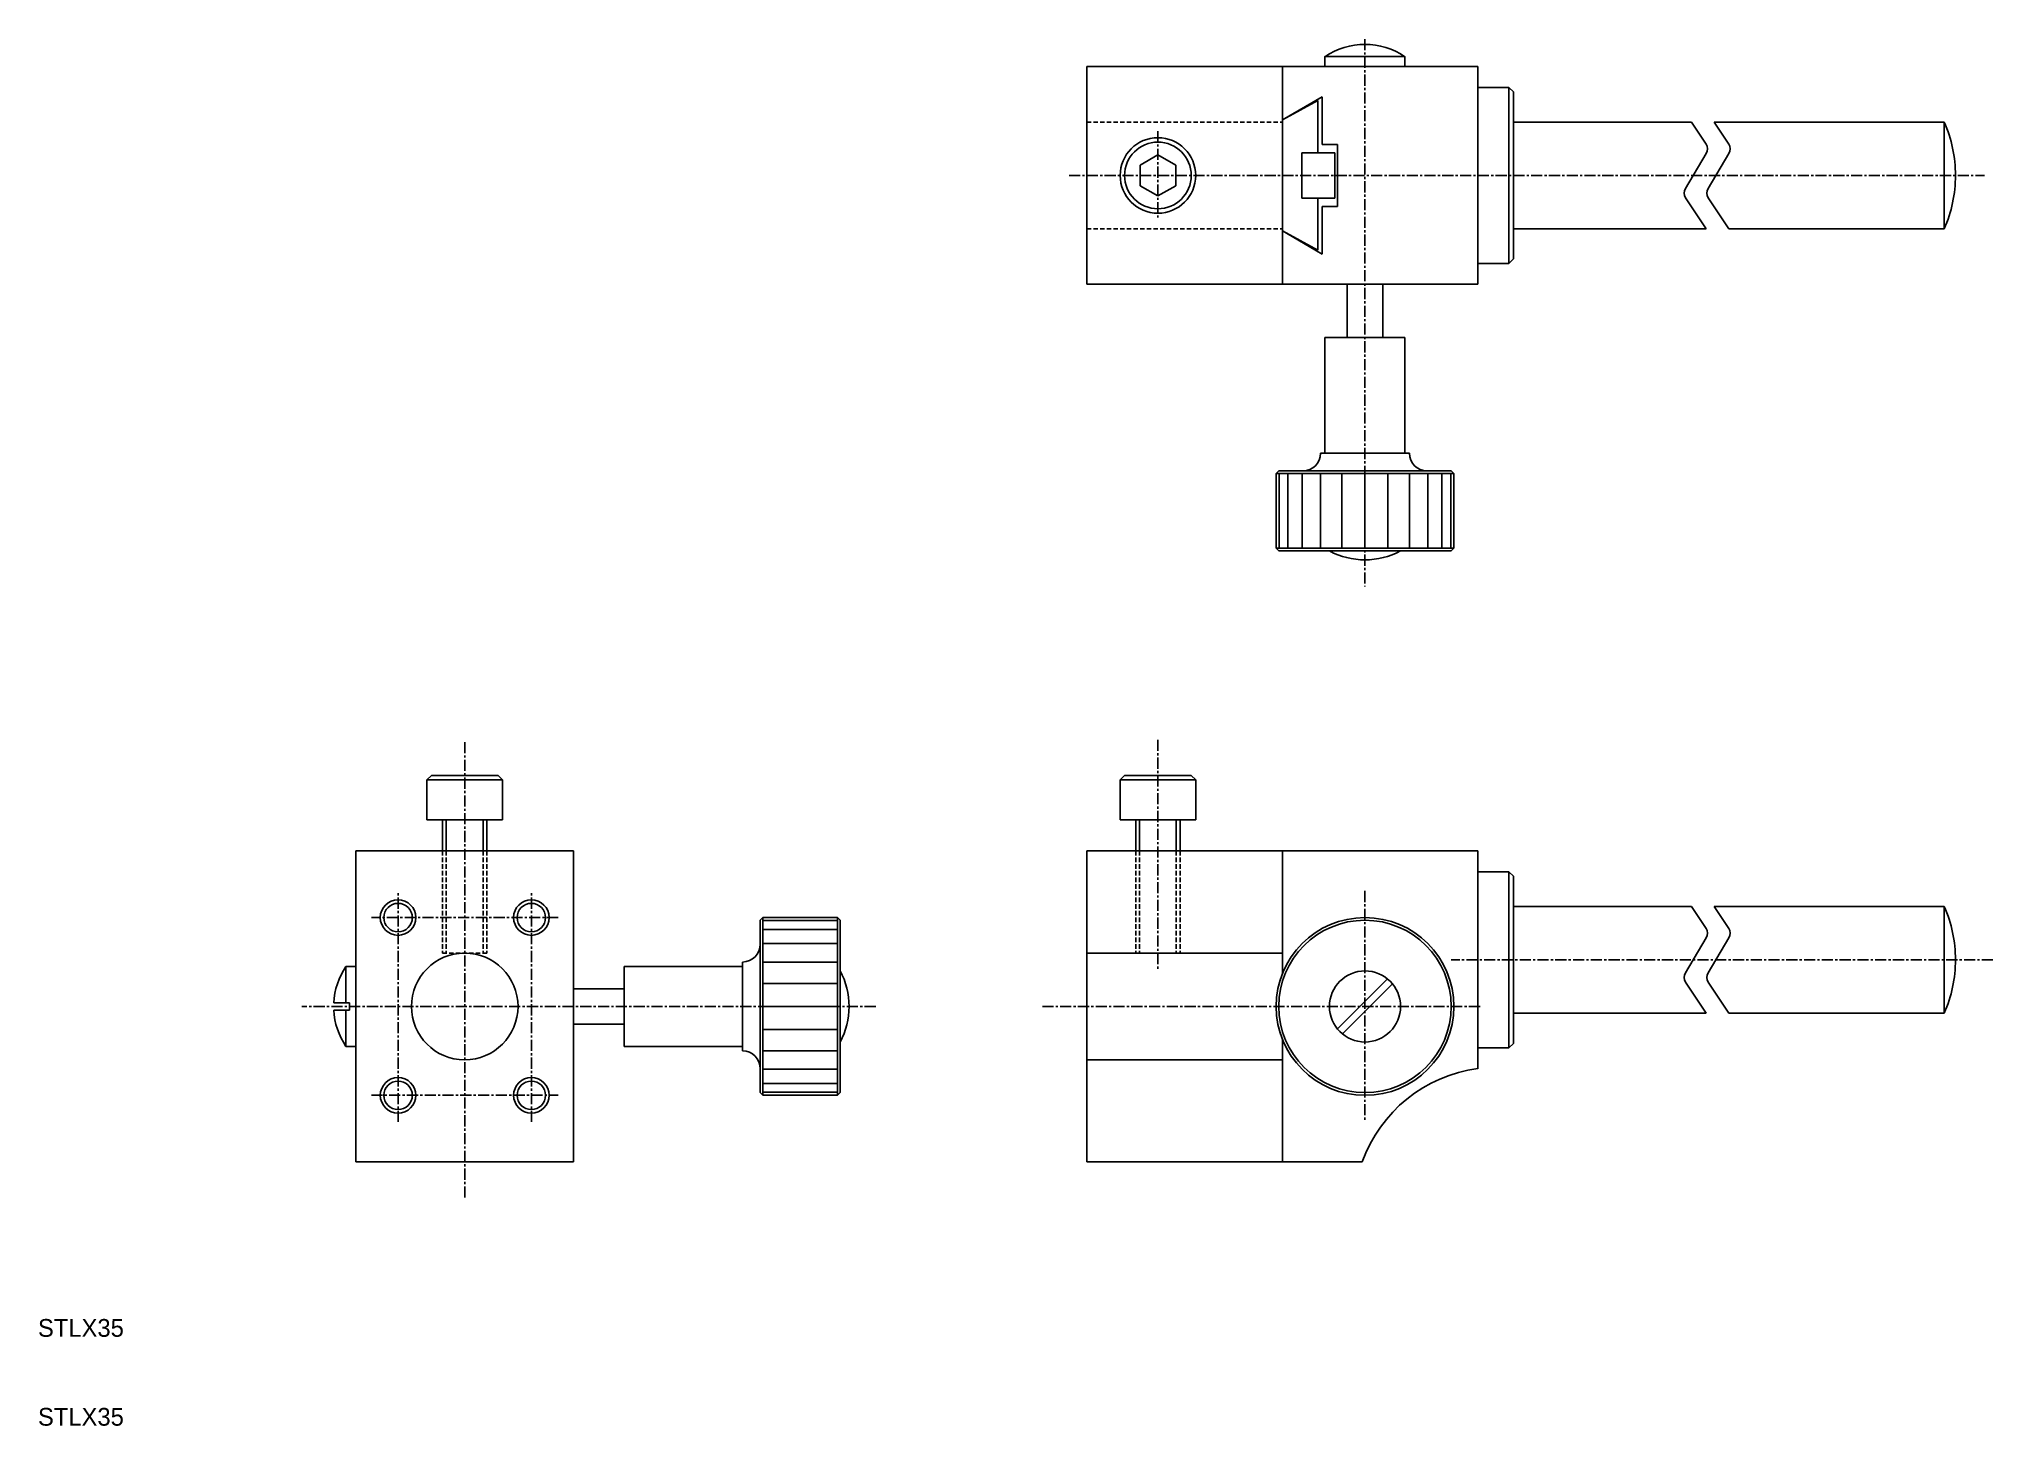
# Model space of a CAD drawing. Extents: x -321 to -101, y 196 to 352.
import ezdxf

# ---------------------------------------------------------------- set-up
doc = ezdxf.new("R2010")
doc.units = 0
doc.linetypes.add('CENTER', pattern=[2, 1.25, -0.25, 0.25, -0.25])
doc.linetypes.add('DASHED', pattern=[0.75, 0.5, -0.25])
doc.layers.get('0').update_dxf_attribs({"linetype": 'CONTINUOUS'})
doc.layers.add('CENTER', color=1, linetype='CENTER')

msp = doc.modelspace()

# ---------------------------------------------------------------- linework, layer by layer
at = {"color": 7, "linetype": 'CONTINUOUS'}
for p, q in [((-176.02, 349.13), (-176.02, 350.25)), ((-167.02, 350.25), (-176.02, 350.25)), ((-167.02, 350.25), (-167.02, 349.13)), ((-202.82, 324.63), (-202.82, 349.13)), ((-202.82, 349.13), (-158.82, 349.13)), ((-180.82, 324.63), (-180.82, 349.13)), ((-158.82, 349.13), (-158.82, 324.63)), ((-176.32, 345.73), (-180.82, 343.13)), ((-180.82, 343.13), (-176.82, 345.31)), ((-176.82, 345.31), (-176.82, 339.43)), ((-176.32, 340.38), (-176.32, 345.73)), ((-158.82, 346.78), (-155.32, 346.78)), ((-155.32, 346.78), (-155.32, 326.98)), ((-154.82, 346.28), (-155.32, 346.78)), ((-154.82, 346.28), (-154.82, 327.48)), ((-134.79, 342.88), (-154.82, 342.88)), ((-134.79, 342.88), (-133.14, 340.41)), ((-132.24, 342.88), (-130.59, 340.41)), ((-106.33, 342.88), (-132.24, 342.88)), ((-106.33, 342.88), (-106.33, 330.88)), ((-194.82, 339.19), (-196.82, 338.04)), ((-192.82, 338.04), (-194.82, 339.19)), ((-178.62, 339.43), (-174.92, 339.43)), ((-178.62, 334.33), (-178.62, 339.43)), ((-176.32, 340.38), (-174.62, 340.38)), ((-174.92, 334.33), (-174.92, 339.43)), ((-174.62, 340.38), (-174.62, 333.38)), ((-133.12, 339.34), (-135.47, 335.43)), ((-130.56, 339.34), (-132.91, 335.43)), ((-196.82, 338.04), (-196.82, 335.73)), ((-192.82, 335.73), (-192.82, 338.04)), ((-196.82, 335.73), (-194.82, 334.57)), ((-194.82, 334.57), (-192.82, 335.73)), ((-174.92, 334.33), (-178.62, 334.33)), ((-176.82, 334.33), (-176.82, 328.46)), ((-135.44, 334.36), (-133.13, 330.88)), ((-132.89, 334.36), (-130.58, 330.88)), ((-176.32, 333.38), (-176.32, 328.04)), ((-174.62, 333.38), (-176.32, 333.38)), ((-176.82, 328.46), (-180.82, 330.63)), ((-176.32, 328.04), (-180.82, 330.63)), ((-133.13, 330.88), (-154.82, 330.88)), ((-106.33, 330.88), (-130.58, 330.88)), ((-155.32, 326.98), (-158.82, 326.98)), ((-155.32, 326.98), (-154.82, 327.48)), ((-158.82, 324.63), (-202.82, 324.63)), ((-173.52, 324.63), (-173.52, 318.63)), ((-169.52, 324.63), (-169.52, 318.63)), ((-176.02, 318.63), (-176.02, 305.63)), ((-167.02, 318.63), (-176.02, 318.63)), ((-167.02, 318.63), (-167.02, 305.63)), ((-176.52, 305.63), (-166.52, 305.63)), ((-181.22, 303.63), (-181.52, 303.33)), ((-181.22, 303.63), (-161.82, 303.63)), ((-161.52, 303.33), (-161.82, 303.63)), ((-181.52, 303.33), (-161.52, 303.33)), ((-181.52, 294.93), (-181.52, 303.33)), ((-161.52, 303.33), (-161.52, 294.93)), ((-161.52, 294.93), (-181.52, 294.93)), ((-181.22, 294.63), (-181.52, 294.93)), ((-161.82, 294.63), (-181.22, 294.63)), ((-161.82, 294.63), (-161.52, 294.93)), ((-276.57, 269.38), (-277.07, 268.88)), ((-268.57, 268.88), (-277.07, 268.88)), ((-277.07, 264.38), (-277.07, 268.88)), ((-276.57, 269.38), (-269.07, 269.38)), ((-268.57, 268.88), (-269.07, 269.38)), ((-268.57, 268.88), (-268.57, 264.38)), ((-199.07, 268.88), (-198.57, 269.38)), ((-199.07, 264.38), (-199.07, 268.88)), ((-190.57, 268.88), (-199.07, 268.88)), ((-198.57, 269.38), (-191.07, 269.38)), ((-190.57, 268.88), (-191.07, 269.38)), ((-190.57, 268.88), (-190.57, 264.38)), ((-268.57, 264.38), (-277.07, 264.38)), ((-275.32, 260.88), (-275.32, 264.38)), ((-270.32, 264.38), (-270.32, 260.88)), ((-190.57, 264.38), (-199.07, 264.38)), ((-197.32, 260.88), (-197.32, 264.38)), ((-192.32, 264.38), (-192.32, 260.88)), ((-285.07, 225.88), (-285.07, 260.88)), ((-260.57, 260.88), (-285.07, 260.88)), ((-260.57, 260.88), (-260.57, 225.88)), ((-202.82, 225.88), (-202.82, 260.88)), ((-202.82, 260.88), (-158.82, 260.88)), ((-180.82, 247.06), (-180.82, 260.88)), ((-158.82, 260.88), (-158.82, 236.38)), ((-158.82, 258.53), (-155.32, 258.53)), ((-155.32, 258.53), (-155.32, 238.73)), ((-154.82, 258.03), (-155.32, 258.53)), ((-155.32, 258.53), (-155.32, 238.73)), ((-154.82, 258.03), (-154.82, 239.23)), ((-239.27, 253.38), (-239.57, 253.08)), ((-239.57, 233.68), (-239.57, 253.08)), ((-239.27, 253.38), (-230.87, 253.38)), ((-239.27, 233.38), (-239.27, 253.38)), ((-230.57, 253.08), (-230.87, 253.38)), ((-230.87, 253.38), (-230.87, 233.38)), ((-230.57, 253.08), (-230.57, 233.68)), ((-134.79, 254.63), (-154.82, 254.63)), ((-134.79, 254.63), (-133.14, 252.16)), ((-106.33, 254.63), (-132.24, 254.63)), ((-132.24, 254.63), (-130.59, 252.16)), ((-106.33, 254.63), (-106.33, 242.63)), ((-133.12, 251.09), (-135.47, 247.18)), ((-130.56, 251.09), (-132.91, 247.18)), ((-202.82, 249.38), (-180.82, 249.38)), ((-286.19, 247.88), (-285.07, 247.88)), ((-286.19, 247.88), (-286.19, 243.78)), ((-254.87, 238.88), (-254.87, 247.88)), ((-254.87, 247.88), (-241.57, 247.88)), ((-241.57, 238.38), (-241.57, 248.38)), ((-168.99, 246.48), (-174.62, 240.85)), ((-254.87, 245.38), (-260.57, 245.38)), ((-174.06, 240.29), (-168.43, 245.92)), ((-135.44, 246.11), (-133.13, 242.63)), ((-132.89, 246.11), (-130.58, 242.63)), ((-287.56, 243.78), (-285.77, 243.78)), ((-285.77, 242.98), (-287.56, 242.98)), ((-286.19, 242.98), (-286.19, 238.88)), ((-285.77, 243.78), (-285.77, 242.98)), ((-133.13, 242.63), (-154.82, 242.63)), ((-106.33, 242.63), (-130.58, 242.63)), ((-254.87, 241.38), (-260.57, 241.38)), ((-180.82, 239.71), (-180.82, 225.88)), ((-285.07, 238.88), (-286.19, 238.88)), ((-254.87, 238.88), (-241.57, 238.88)), ((-155.32, 238.73), (-158.82, 238.73)), ((-155.32, 238.73), (-154.82, 239.23)), ((-155.32, 238.73), (-154.82, 239.23)), ((-202.82, 237.38), (-180.82, 237.38)), ((-239.57, 233.68), (-239.27, 233.38)), ((-230.87, 233.38), (-239.27, 233.38)), ((-230.57, 233.68), (-230.87, 233.38)), ((-260.57, 225.88), (-285.07, 225.88)), ((-202.82, 225.88), (-171.82, 225.88))]:
    msp.add_line(p, q, dxfattribs=at)
at = {"color": 3, "linetype": 'DASHED'}
for p, q in [((-202.82, 342.88), (-180.82, 342.88)), ((-202.82, 330.88), (-180.82, 330.88)), ((-275.32, 260.88), (-275.32, 249.38)), ((-274.89, 260.88), (-274.89, 249.38)), ((-270.76, 260.88), (-270.76, 249.38)), ((-270.32, 260.88), (-270.32, 249.38)), ((-197.32, 260.88), (-197.32, 249.38)), ((-196.89, 260.88), (-196.89, 249.38)), ((-192.76, 260.88), (-192.76, 249.38)), ((-192.32, 260.88), (-192.32, 249.38)), ((-275.32, 249.38), (-270.32, 249.38))]:
    msp.add_line(p, q, dxfattribs=at)
at = {"color": 3, "linetype": 'CONTINUOUS'}
for p, q in [((-181.18, 303.33), (-181.18, 294.93)), ((-180.19, 303.33), (-180.19, 294.93)), ((-178.6, 303.33), (-178.6, 294.93)), ((-176.52, 303.33), (-176.52, 294.93)), ((-174.11, 303.33), (-174.11, 294.93)), ((-171.52, 303.33), (-171.52, 294.93)), ((-168.94, 303.33), (-168.94, 294.93)), ((-166.52, 303.33), (-166.52, 294.93)), ((-164.45, 303.33), (-164.45, 294.93)), ((-162.86, 303.33), (-162.86, 294.93)), ((-161.87, 303.33), (-161.87, 294.93)), ((-274.89, 260.88), (-274.89, 264.38)), ((-270.76, 260.88), (-270.76, 264.38)), ((-196.89, 260.88), (-196.89, 264.38)), ((-192.76, 260.88), (-192.76, 264.38)), ((-239.27, 253.04), (-230.87, 253.04)), ((-239.27, 252.04), (-230.87, 252.04)), ((-239.27, 250.46), (-230.87, 250.46)), ((-239.27, 248.38), (-230.87, 248.38)), ((-239.27, 245.97), (-230.87, 245.97)), ((-239.27, 243.38), (-230.87, 243.38)), ((-239.27, 240.8), (-230.87, 240.8)), ((-239.27, 238.38), (-230.87, 238.38)), ((-239.27, 236.31), (-230.87, 236.31)), ((-239.27, 234.72), (-230.87, 234.72)), ((-239.27, 233.72), (-230.87, 233.72))]:
    msp.add_line(p, q, dxfattribs=at)
at = {"color": 7, "linetype": 'CONTINUOUS'}
for centre, radius in [((-194.82, 336.88), 4.25), ((-194.82, 336.88), 3.75), ((-280.32, 253.38), 1.6), ((-280.32, 253.38), 1.6), ((-265.32, 253.38), 1.6), ((-265.32, 253.38), 1.6), ((-171.52, 243.38), 10), ((-171.52, 243.38), 9.7), ((-272.82, 243.38), 6), ((-171.52, 243.38), 4), ((-280.32, 233.38), 1.6), ((-280.32, 233.38), 1.6), ((-265.32, 233.38), 1.6), ((-265.32, 233.38), 1.6), ((-265.32, 233.38), 1.6), ((-265.32, 233.38), 1.6)]:
    msp.add_circle(centre, radius, dxfattribs=at)
at = {"color": 3, "linetype": 'CONTINUOUS'}
for centre in [(-280.32, 253.38), (-265.32, 253.38), (-280.32, 233.38), (-265.32, 233.38)]:
    msp.add_circle(centre, 2, dxfattribs=at)
at = {"color": 7, "linetype": 'CONTINUOUS'}
for centre, radius, start, end in [((-171.52, 343.63), 8, 55.7711, 124.2289), ((-120.08, 336.88), 15, 0, 23.5782), ((-133.97, 339.86), 1, 329.0362, 33.6901), ((-131.42, 339.86), 1, 329.0362, 33.6901), ((-120.08, 336.88), 15, 336.4218, 0), ((-134.61, 334.91), 1, 149.0362, 213.6151), ((-132.06, 334.91), 1, 149.0362, 213.6151), ((-178.52, 305.63), 2, 270, 0), ((-164.52, 305.63), 2, 180, 270), ((-171.52, 302.13), 8.5, 241.9275, 298.0725), ((-120.08, 248.63), 15, 0, 23.5782), ((-133.97, 251.61), 1, 329.0362, 33.6901), ((-131.42, 251.61), 1, 329.0362, 33.6901), ((-241.57, 250.38), 2, 270, 0), ((-120.08, 248.63), 15, 336.4218, 0), ((-279.57, 243.38), 8, 145.7711, 177.134), ((-238.07, 243.38), 8.5, 0, 28.0725), ((-134.61, 246.66), 1, 149.0362, 213.6151), ((-132.06, 246.66), 1, 149.0362, 213.6151), ((-279.57, 243.38), 8, 182.866, 214.2289), ((-238.07, 243.38), 8.5, 331.9275, 0), ((-241.57, 236.38), 2, 0, 90), ((-156.75, 220.52), 16, 97.4468, 160.4083)]:
    msp.add_arc(centre, radius, start, end, dxfattribs=at)
at = {"layer": 'CENTER', "color": 1, "linetype": 'CENTER'}
for p, q in [((-171.52, 352.22), (-171.52, 290.63)), ((-194.82, 341.88), (-194.82, 331.88)), ((-204.82, 336.88), (-101.82, 336.88)), ((-272.82, 221.88), (-272.82, 273.38)), ((-194.82, 273.38), (-194.82, 247.38)), ((-280.32, 230.38), (-280.32, 256.38)), ((-265.32, 230.38), (-265.32, 256.38)), ((-171.52, 256.38), (-171.52, 230.38)), ((-262.32, 253.38), (-283.32, 253.38)), ((-100.86, 248.63), (-161.82, 248.63)), ((-226.57, 243.38), (-291.15, 243.38)), ((-207.82, 243.38), (-158.52, 243.38)), ((-283.32, 233.38), (-262.32, 233.38))]:
    msp.add_line(p, q, dxfattribs=at)

# ---------------------------------------------------------------- texts
at = {"color": 7, "linetype": 'CONTINUOUS'}
for p in [(-320.84, 206.21), (-320.84, 196.21)]:
    msp.add_text('STLX35', height=2, dxfattribs=at).set_placement(p)

doc.saveas('drawing.dxf')
